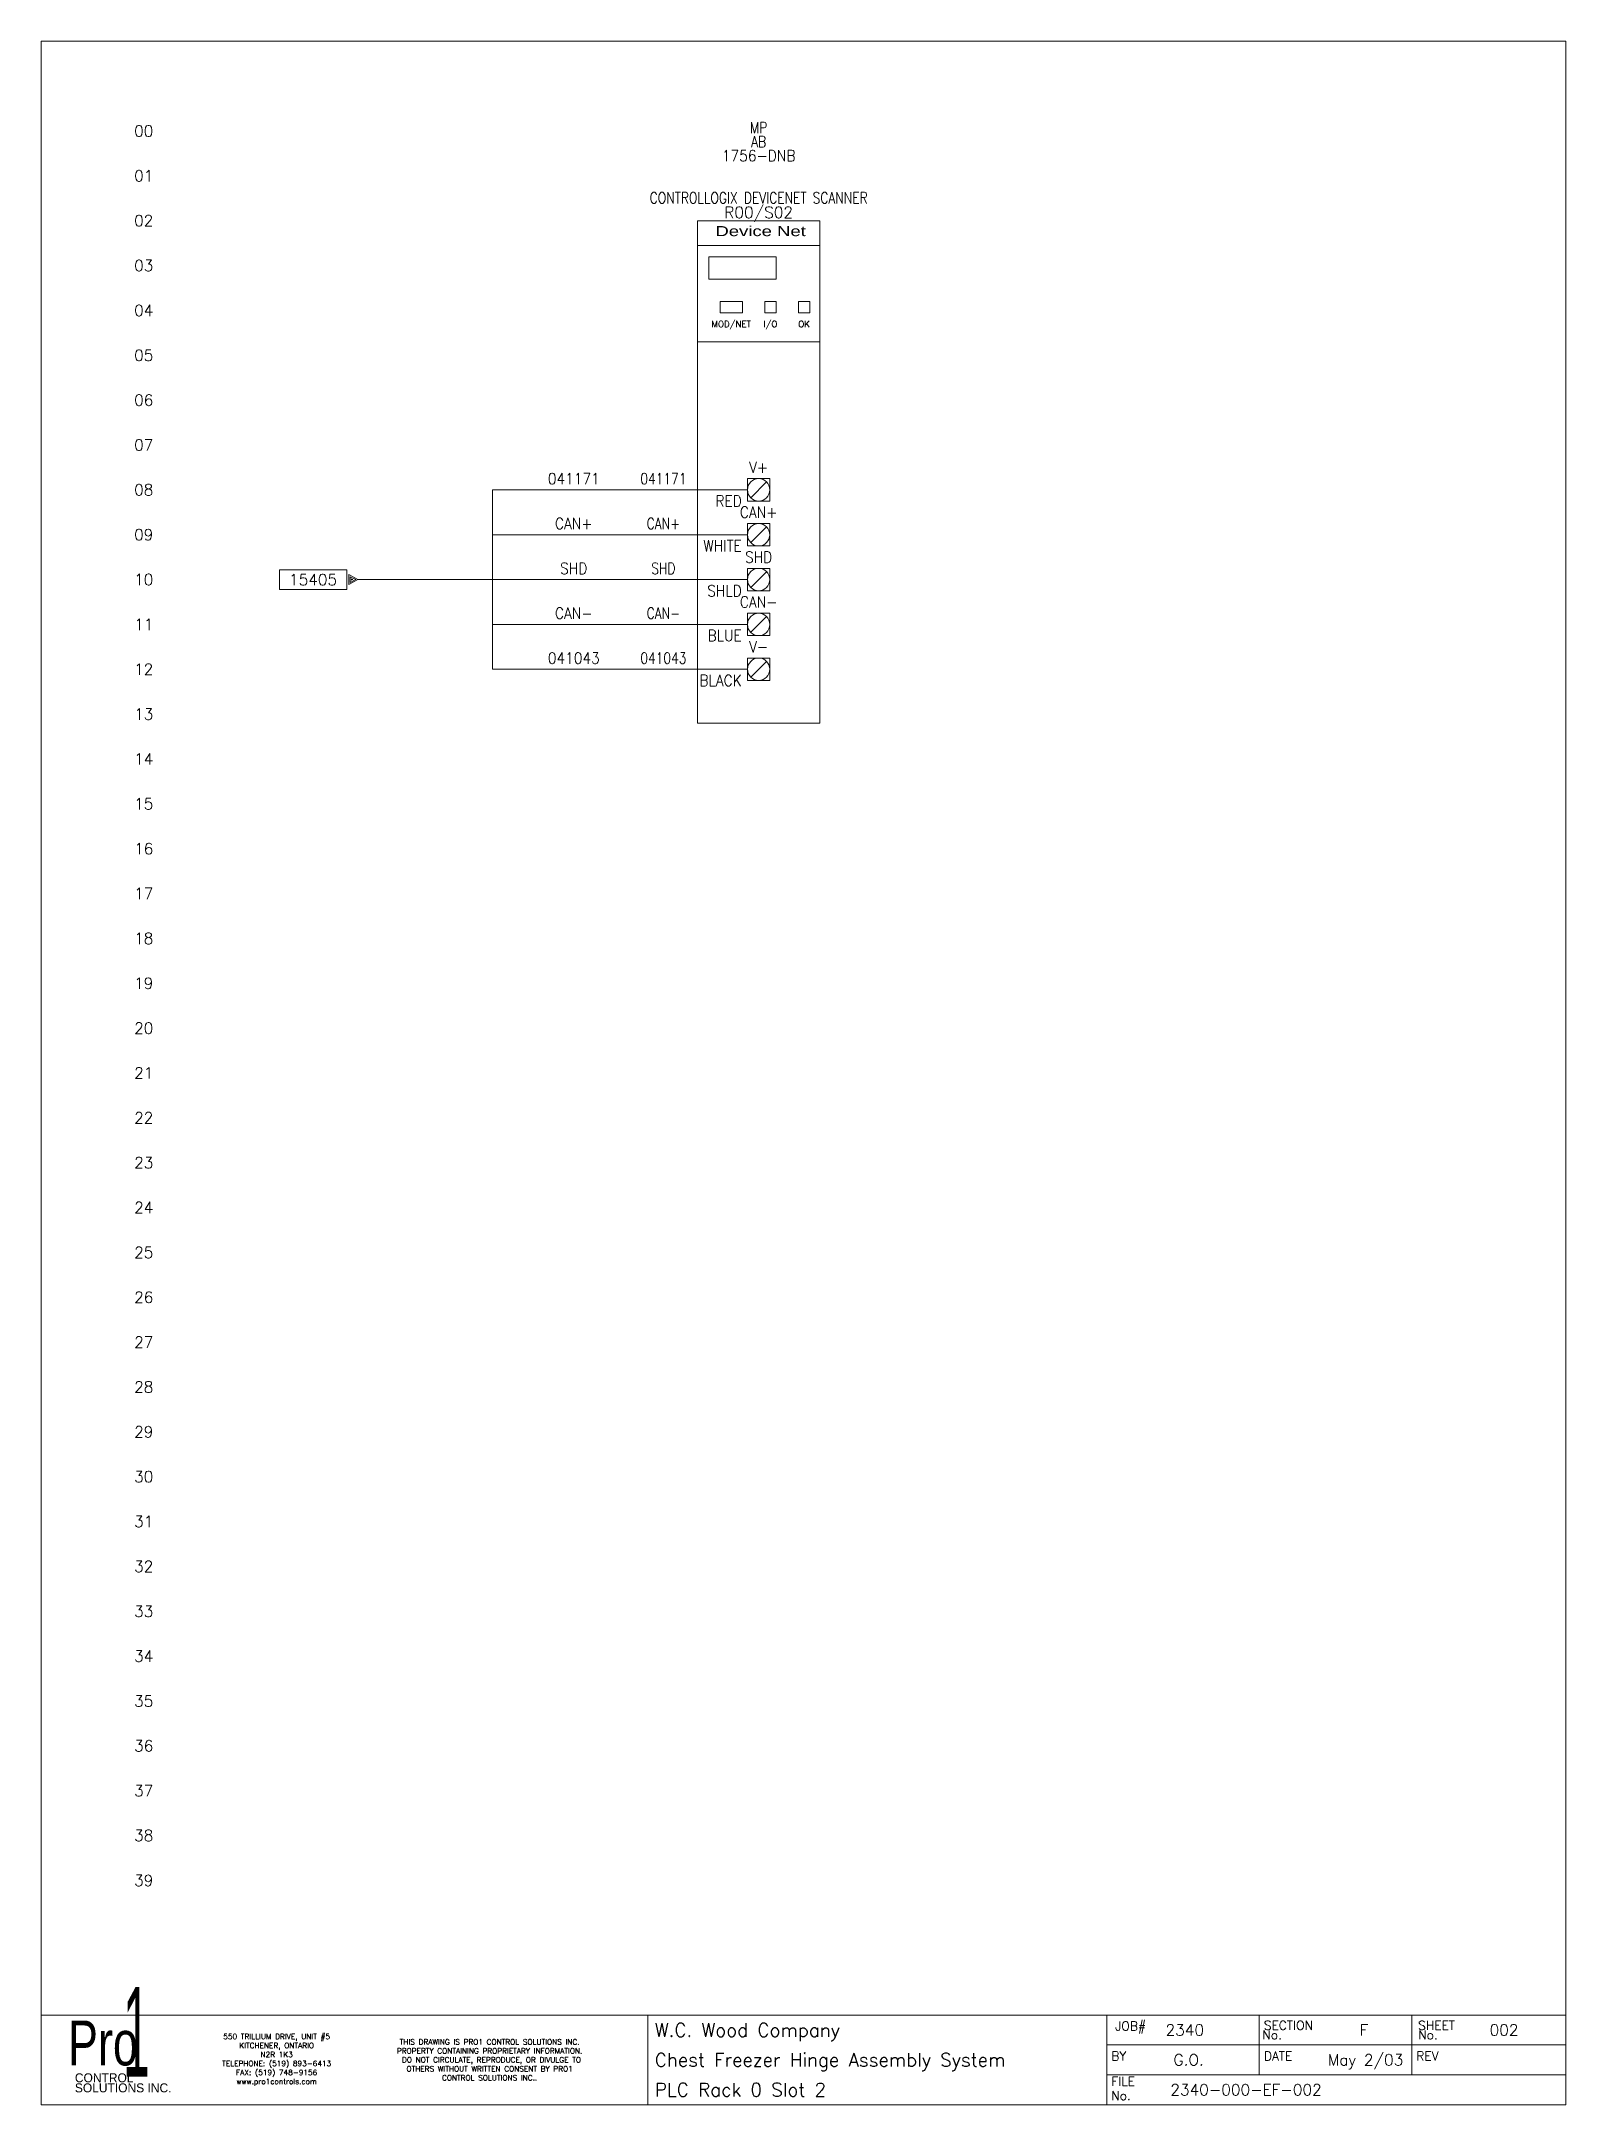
# Model space of a CAD drawing. Header units: inches. Extents: x 0 to 17, y 0 to 23.
import ezdxf
from ezdxf.enums import TextEntityAlignment as Align

# ---------------------------------------------------------------- set-up
doc = ezdxf.new("R2010")
doc.units = ezdxf.units.IN
doc.header["$MEASUREMENT"] = 0
doc.layers.get('0').update_dxf_attribs({"lineweight": 5})
for name, color, linetype, lineweight in [('_MULTI_WIRE', 9, 'Continuous', 5), ('BOARDER', 5, 'Continuous', 5), ('DESC', 1, 'Continuous', 5), ('LOC', 252, 'Continuous', 5), ('MISC', 2, 'Continuous', 5), ('SYMS', 7, 'Continuous', 5), ('TAGS', 2, 'Continuous', 5), ('TERMS', 2, 'Continuous', 5), ('Title_Block_Info', 2, 'Continuous', 5), ('WIRENO', 1, 'Continuous', 5), ('WIRENO_DEST', 1, 'Continuous', 5), ('WIRES', 7, 'Continuous', 5), ('XREF', 1, 'Continuous', 5)]:
    doc.layers.add(name, color=color, linetype=linetype, lineweight=lineweight)
doc.styles.add('SIVAN', font='sivan.TTF', dxfattribs={"height": 1})
doc.styles.add('STACCO', font='STAC222N.TTF', dxfattribs={"height": 1})
doc.styles.get("Standard").update_dxf_attribs({"font": 'romans.shx'})
doc.styles.add('STYLE1', font='txt')
doc.styles.add('WD', font='romans.shx')

# ---------------------------------------------------------------- blocks, each defined once
blk = doc.blocks.new('WD_MLRH')
at = {"color": 2, "style": 'WD'}
blk.add_attdef('RUNGFIRST', text='', height=0.125, dxfattribs=at).set_placement((-0.25, 0), align=Align.MIDDLE_RIGHT)
at = {"style": 'WD', "flags": 1}
for tag, p in [('RUNGHORV', (-0.25, -0.127)), ('RUNGDIST', (-0.25, -0.2)), ('RUNGCNT', (-0.25, -0.237)), ('RUNGINC', (-0.25, -0.163)), ('WIRE-START', (-0.25, -0.356)), ('WIRE-GSUF', (-0.25, -0.396)), ('PH3SPACE', (-0.25, -0.437)), ('WIREMODE', (-0.25, -0.281)), ('WIREFMT', (-0.25, -0.321))]:
    blk.add_attdef(tag, text='', height=0.025, dxfattribs=at).set_placement(p, align=Align.RIGHT)
blk = doc.blocks.new('PLCIO_AB_1756-DNB')
for p, q in [((0.681, -0.277), (-0.681, -0.277)), ((0.681, -1.351), (-0.681, -1.351))]:
    blk.add_line(p, q)
at = {"color": 9}
for p, q in [((-0.556, -0.402), (0.194, -0.402)), ((-0.556, -0.402), (-0.556, -0.652)), ((-0.556, -0.402), (-0.556, -0.652)), ((0.194, -0.402), (0.194, -0.652)), ((-0.556, -0.652), (0.194, -0.652)), ((-0.431, -0.902), (-0.431, -1.027)), ((-0.181, -0.902), (-0.431, -0.902)), ((-0.181, -0.902), (-0.181, -1.027)), ((0.069, -0.902), (0.194, -0.902)), ((0.069, -0.902), (0.069, -1.027)), ((0.194, -0.902), (0.194, -1.027)), ((0.444, -0.902), (0.444, -1.027)), ((0.444, -0.902), (0.569, -0.902)), ((0.569, -0.902), (0.569, -1.027)), ((-0.181, -1.027), (-0.431, -1.027)), ((0.069, -1.027), (0.194, -1.027)), ((0.444, -1.027), (0.569, -1.027))]:
    blk.add_line(p, q, dxfattribs=at)
for points in [[(0.681, 0), (0.681, 0), (-0.681, 0)], [(0.681, 0), (0.681, -5.599), (-0.681, -5.599), (-0.681, 0)]]:
    blk.add_3dface(points)
at = {"layer": 'SYMS'}
for p, q in [((-0.125, -2.875), (0.125, -2.875)), ((-0.125, -2.875), (0.125, -2.875)), ((-0.125, -3.125), (-0.125, -2.875)), ((-0.125, -3.125), (-0.125, -2.875)), ((0.088, -2.912), (-0.088, -3.088)), ((0.125, -2.875), (0.125, -3.125)), ((0.125, -2.875), (0.125, -3.125)), ((0.125, -3.125), (-0.125, -3.125)), ((0.125, -3.125), (-0.125, -3.125)), ((-0.125, -3.375), (0.125, -3.375)), ((-0.125, -3.375), (0.125, -3.375)), ((-0.125, -3.625), (-0.125, -3.375)), ((-0.125, -3.625), (-0.125, -3.375)), ((0.088, -3.412), (-0.088, -3.588)), ((0.125, -3.375), (0.125, -3.625)), ((0.125, -3.375), (0.125, -3.625)), ((0.125, -3.625), (-0.125, -3.625)), ((0.125, -3.625), (-0.125, -3.625)), ((-0.125, -3.875), (0.125, -3.875)), ((-0.125, -3.875), (0.125, -3.875)), ((-0.125, -4.125), (-0.125, -3.875)), ((-0.125, -4.125), (-0.125, -3.875)), ((0.125, -3.875), (0.125, -4.125)), ((0.125, -3.875), (0.125, -4.125)), ((0.125, -4.125), (-0.125, -4.125)), ((0.125, -4.125), (-0.125, -4.125)), ((0.088, -3.912), (-0.088, -4.088)), ((-0.125, -4.625), (-0.125, -4.375)), ((-0.125, -4.625), (-0.125, -4.375)), ((-0.125, -4.375), (0.125, -4.375)), ((-0.125, -4.375), (0.125, -4.375)), ((0.088, -4.412), (-0.088, -4.588)), ((0.125, -4.375), (0.125, -4.625)), ((0.125, -4.375), (0.125, -4.625)), ((0.125, -4.625), (-0.125, -4.625)), ((0.125, -4.625), (-0.125, -4.625)), ((-0.125, -4.875), (0.125, -4.875)), ((-0.125, -4.875), (0.125, -4.875)), ((-0.125, -5.125), (-0.125, -4.875)), ((-0.125, -5.125), (-0.125, -4.875)), ((0.088, -4.912), (-0.088, -5.088)), ((0.125, -4.875), (0.125, -5.125)), ((0.125, -4.875), (0.125, -5.125)), ((0.125, -5.125), (-0.125, -5.125)), ((0.125, -5.125), (-0.125, -5.125))]:
    blk.add_line(p, q, dxfattribs=at)
for centre in [(0, -3), (0, -3.5), (0, -4), (0, -4.5), (0, -5)]:
    blk.add_circle(centre, 0.125, dxfattribs=at)
at = {"color": 9, "linetype": 'Continuous', "style": 'STYLE1'}
blk.add_text('Device Net', height=0.1119, dxfattribs=at).set_placement((-0.482, -0.172), (0.526, -0.172), align=Align.ALIGNED)
at = {"color": 9}
for s, p in [('MOD/NET', (-0.306, -1.152)), ('I/O', (0.131, -1.152)), ('OK', (0.506, -1.152))]:
    blk.add_text(s, height=0.07, dxfattribs=at).set_placement(p, align=Align.MIDDLE_CENTER)
at = {"layer": 'SYMS', "style": 'WD'}
for tag, width, p in [('INST', 0.8, (0, 1.144)), ('MFG', 0.8, (0, 0.818)), ('LOC', 0.8, (0, 0.975)), ('CAT', 0.9, (0, 0.662)), ('DESC', 0.8, (0, 0.192)), ('TERM03', 0.9, (0, -2.812)), ('TERM04', 0.9, (0, -3.312)), ('TERM05', 0.9, (0, -3.812)), ('TERM06', 0.9, (0, -4.312)), ('TERM07', 0.9, (0, -4.812))]:
    blk.add_attdef(tag, text='', height=0.125, dxfattribs=dict(at, width=width)).set_placement(p, align=Align.CENTER)
at = {"layer": 'SYMS', "linetype": 'Continuous', "style": 'WD', "flags": 9}
blk.add_attdef('ASSYCODE', text='', height=0.01, dxfattribs=at).set_placement((0.23, 0.734), align=Align.CENTER)
at = {"layer": 'SYMS', "style": 'WD'}
for tag, p in [('LINE1', (0, 0.506)), ('LINE2', (0, 0.35)), ('TAG', (0, 0.03))]:
    blk.add_attdef(tag, text='', height=0.125, dxfattribs=at).set_placement(p, align=Align.CENTER)
at = {"layer": 'SYMS', "style": 'WD', "flags": 1}
for tag, p in [('X4TERM03', (-0.125, -3)), ('X1TERM03', (0.125, -3)), ('X4TERM04', (-0.125, -3.5)), ('X1TERM04', (0.125, -3.5)), ('X4TERM05', (-0.125, -4)), ('X1TERM05', (0.125, -4)), ('X4TERM06', (-0.125, -4.5)), ('X1TERM06', (0.125, -4.5)), ('X4TERM07', (-0.125, -5)), ('X1TERM07', (0.125, -5))]:
    blk.add_attdef(tag, p, '', height=0.01, dxfattribs=at)
at = {"layer": 'SYMS', "style": 'WD', "width": 0.9}
for tag, p in [('TERMDESC03', (-0.188, -3.062)), ('TERMDESC04', (-0.188, -3.562)), ('TERMDESC05', (-0.188, -4.062)), ('TERMDESC06', (-0.188, -4.562)), ('TERMDESC07', (-0.188, -5.062))]:
    blk.add_attdef(tag, text='', height=0.125, dxfattribs=at).set_placement(p, align=Align.TOP_RIGHT)
blk = doc.blocks.new('HA1D3_INLINE')
blk.add_line((-0.0625, 0), (0, 0))
at = {"style": 'WD', "width": 0.9}
blk.add_attdef('WIRENO', text='', height=0.125, dxfattribs=at).set_placement((-0.0625, 0.0625), align=Align.CENTER)
at = {"style": 'WD', "flags": 1}
for tag, p in [('X4TERM02', (-0.0625, 0)), ('X1TERM01', (0, 0)), ('SIGCODE', (-0.0625, -0.0625))]:
    blk.add_attdef(tag, p, '', height=0.01, dxfattribs=at)
at = {"style": 'WD', "oblique": 15, "width": 0.9}
blk.add_attdef('DESC1', text='', height=0.125, dxfattribs=at).set_placement((-0.0625, -0.125), align=Align.MIDDLE_CENTER)
at = {"style": 'WD', "width": 0.9, "flags": 1}
blk.add_attdef('XREF', text='', height=0.125, dxfattribs=at).set_placement((-0.0625, -0.25), align=Align.TOP_CENTER)
blk = doc.blocks.new('WD_WNH')
at = {"linetype": 'Continuous', "style": 'WD', "width": 0.8}
blk.add_attdef('WIRENO', text='', height=0.125, dxfattribs=at).set_placement((0, 0.0625), align=Align.CENTER)
blk = doc.blocks.new('HA2D3')
for p, q in [((-0.125, 0.109), (-0.875, 0.109)), ((-0.875, 0.109), (-0.875, -0.109)), ((-0.125, 0.109), (-0.125, -0.109)), ((-0.102, 0.055), (-0.102, -0.055)), ((0, 0), (-0.102, 0.055)), ((-0.102, -0.055), (0, 0)), ((-0.086, 0.031), (-0.023, 0)), ((-0.086, -0.031), (-0.086, 0.031)), ((-0.023, 0), (-0.086, -0.031)), ((-0.07, 0.008), (-0.055, 0)), ((-0.07, -0.008), (-0.07, 0.008)), ((-0.055, 0), (-0.07, -0.008)), ((-0.875, -0.109), (-0.125, -0.109))]:
    blk.add_line(p, q)
at = {"style": 'WD', "width": 0.8, "flags": 8}
for tag, p in [('DESC1', (-0.5, 0.487)), ('WIRENO', (-0.5, 0.3))]:
    blk.add_attdef(tag, text='', height=0.125, dxfattribs=at).set_placement(p, align=Align.TOP_CENTER)
at = {"style": 'WD'}
blk.add_attdef('XREF', text='', height=0.125, dxfattribs=at).set_placement((-0.5, -0.062), align=Align.CENTER)
at = {"style": 'WD', "flags": 1}
for tag, p in [('SIGCODE', (-0.099, 0.066)), ('X1TERM01', (0, 0))]:
    blk.add_attdef(tag, p, '', height=0.01, dxfattribs=at)
blk = doc.blocks.new('TB_P')
at = {"color": 5}
blk.add_line((6.764, 0), (6.764, 1), dxfattribs=at)
at = {"color": 5, "linetype": 'Continuous'}
blk.add_line((15.283, 1), (15.283, 0.667), dxfattribs=at)
blk.add_lwpolyline([(0, 0), (17, 0), (17, 23), (0, 23)], close=True, dxfattribs=at)
at = {"layer": 'BOARDER', "linetype": 'Continuous'}
for p, q in [((0, 1), (17, 1)), ((0, 1), (0, 0)), ((11.882, 1), (11.882, 0.667)), ((11.882, 1), (11.882, 0)), ((11.882, 1), (11.882, 0)), ((11.882, 1), (11.882, 0)), ((13.583, 1), (13.583, 0.667)), ((11.882, 0.667), (17, 0.667)), ((13.583, 0.667), (13.583, 0.333)), ((15.283, 0.667), (15.283, 0.333)), ((11.882, 0.333), (17, 0.333))]:
    blk.add_line(p, q, dxfattribs=at)
at = {"color": 5, "char_height": 0.06, "attachment_point": 5, "style": 'WD'}
for s, insert, width in [('550 TRILLIUM DRIVE, UNIT #5\\PKITCHENER, ONTARIO\\PN2R 1K3\\PTELEPHONE: (519) 893-6413\\PFAX: (519) 748-9156\\Pwww.pro1controls.com', (2.625, 0.5), 1.804), ('THIS DRAWING IS PRO1 CONTROL SOLUTIONS INC. PROPERTY CONTAINING PROPRIETARY INFORMATION.  DO NOT CIRCULATE, REPRODUCE, OR DIVULGE TO OTHERS WITHOUT WRITTEN CONSENT BY PRO1 CONTROL SOLUTIONS INC..', (5, 0.5), 2.264)]:
    blk.add_mtext(s, dxfattribs=dict(at, insert=insert, width=width))
at = {"color": 2, "linetype": 'Continuous', "style": 'WD', "flags": 1}
for tag, p in [('REV1_NO', (1.734, 3.29)), ('REV1_BY', (7.303, 3.29)), ('REV1_DATE', (9.562, 3.29)), ('REV2_NO', (1.734, 3.04)), ('REV2_BY', (7.303, 3.04)), ('REV2_DATE', (9.562, 3.04)), ('REV3_NO', (1.734, 2.79)), ('REV3_BY', (7.303, 2.79)), ('REV3_DATE', (9.562, 2.79)), ('REV4_NO', (1.734, 2.54)), ('REV4_BY', (7.303, 2.54)), ('REV4_DATE', (9.562, 2.54)), ('REV5_NO', (1.734, 2.29)), ('REV5_BY', (7.303, 2.29)), ('REV5_DATE', (9.562, 2.29)), ('REV6_NO', (1.734, 2.04)), ('REV6_BY', (7.303, 2.04)), ('REV6_DATE', (9.562, 2.04)), ('REV7_NO', (1.734, 1.79)), ('REV7_BY', (7.303, 1.79)), ('REV7_DATE', (9.562, 1.79)), ('REV8_NO', (1.734, 1.54)), ('REV8_BY', (7.303, 1.54)), ('REV8_DATE', (9.562, 1.54)), ('REV9_NO', (1.734, 1.29)), ('REV9_BY', (7.303, 1.29)), ('REV9_DATE', (9.562, 1.29))]:
    blk.add_attdef(tag, text='', height=0.15, dxfattribs=at).set_placement(p, align=Align.MIDDLE_CENTER)
for tag, p in [('REV1_CHANGE', (2.292, 3.29)), ('REV2_CHANGE', (2.292, 3.04)), ('REV3_CHANGE', (2.292, 2.79)), ('REV4_CHANGE', (2.292, 2.54)), ('REV5_CHANGE', (2.292, 2.29)), ('REV6_CHANGE', (2.292, 2.04)), ('REV7_CHANGE', (2.292, 1.79)), ('REV8_CHANGE', (2.292, 1.54)), ('REV9_CHANGE', (2.292, 1.29))]:
    blk.add_attdef(tag, text='', height=0.15, dxfattribs=at).set_placement(p, align=Align.MIDDLE_LEFT)
at = {"layer": 'BOARDER', "lineweight": 0}
for s, height, style, width, p in [('1', 1, 'SIVAN', 0.4, (1.062, 0.812)), ('Pro', 0.5, 'STACCO', 0.75, (0.688, 0.688))]:
    blk.add_text(s, height=height, dxfattribs=dict(at, style=style, width=width)).set_placement(p, align=Align.MIDDLE_CENTER)
at = {"layer": 'BOARDER', "linetype": 'Continuous', "style": 'WD'}
for s, p in [('JOB#', (11.976, 0.827)), ('SECTION', (13.633, 0.835)), ('SHEET', (15.354, 0.834)), ('No.', (13.617, 0.729)), ('No.', (15.354, 0.729)), ('BY', (11.933, 0.493)), ('DATE', (13.634, 0.493)), ('REV', (15.334, 0.493)), ('FILE', (11.932, 0.21)), ('No.', (11.932, 0.052))]:
    blk.add_text(s, height=0.1, dxfattribs=at).set_placement(p)
at = {"layer": 'BOARDER', "lineweight": 0, "style": 'STACCO'}
for s, p in [('SOLUTIONS INC.', (0.375, 0.188)), ('CONTROL', (0.375, 0.3))]:
    blk.add_text(s, height=0.1, dxfattribs=at).set_placement(p, align=Align.MIDDLE_LEFT)
at = {"layer": 'Title_Block_Info', "ltscale": 0.1}
for tag, p in [('CUSTOMER', (6.842, 0.833)), ('JOB DESCRIPTION LINE', (6.842, 0.5)), ('DRAWING DESCRIPTION', (6.842, 0.167))]:
    blk.add_attdef(tag, text='', height=0.15, dxfattribs=at).set_placement(p, align=Align.MIDDLE_LEFT)
at = {"layer": 'Title_Block_Info', "ltscale": 0.1, "style": 'WD'}
for tag, p in [('JOB #', (12.752, 0.833)), ('SEC. NO.', (14.75, 0.833)), ('SHT. NO.', (16.312, 0.833)), ('NAME', (12.795, 0.5)), ('REV', (16.194, 0.5))]:
    blk.add_attdef(tag, text='', height=0.125, dxfattribs=at).set_placement(p, align=Align.MIDDLE_CENTER)
blk.add_attdef('DATE', text='', height=0.125, dxfattribs=at).set_placement((15.188, 0.5), align=Align.MIDDLE_RIGHT)
blk.add_attdef('FILE NUMBER', text='', height=0.125, dxfattribs=at).set_placement((12.591, 0.167), align=Align.MIDDLE_LEFT)

msp = doc.modelspace()

# ---------------------------------------------------------------- linework, layer by layer
at = {"layer": '_MULTI_WIRE'}
for p, q in [((5.031, 18), (5.031, 16)), ((5.938, 18), (5.031, 18)), ((5.938, 17.5), (5.031, 17.5)), ((3.531, 17), (5.031, 17)), ((5.938, 17), (5.031, 17)), ((5.938, 16.5), (5.031, 16.5)), ((5.938, 16), (5.031, 16))]:
    msp.add_line(p, q, dxfattribs=at)
at = {"layer": 'WIRES'}
for p, q in [((7.875, 18), (6, 18)), ((7.875, 17.5), (6, 17.5)), ((7.875, 17), (6, 17)), ((7.875, 16.5), (6, 16.5)), ((7.875, 16), (6, 16))]:
    msp.add_line(p, q, dxfattribs=at)

# ---------------------------------------------------------------- block references
ref = msp.add_blockref('TB_P', (0, 0))
ref.add_attrib('CUSTOMER', 'W.C. Wood Company', dxfattribs={"layer": 'MISC', "ltscale": 0.1, "height": 0.15}).set_placement((6.842, 0.833), align=Align.MIDDLE_LEFT)
ref.add_attrib('JOB DESCRIPTION LINE', 'Chest Freezer Hinge Assembly System', dxfattribs={"layer": 'MISC', "ltscale": 0.1, "height": 0.15}).set_placement((6.842, 0.5), align=Align.MIDDLE_LEFT)
ref.add_attrib('DRAWING DESCRIPTION', 'PLC Rack 0 Slot 2', dxfattribs={"layer": 'MISC', "ltscale": 0.1, "height": 0.15}).set_placement((6.842, 0.167), align=Align.MIDDLE_LEFT)
ref.add_attrib('JOB #', '2340', dxfattribs={"layer": 'MISC', "ltscale": 0.1, "height": 0.125, "style": 'WD'}).set_placement((12.752, 0.833), align=Align.MIDDLE_CENTER)
ref.add_attrib('SEC. NO.', 'F', dxfattribs={"layer": 'MISC', "ltscale": 0.1, "height": 0.125, "style": 'WD'}).set_placement((14.75, 0.833), align=Align.MIDDLE_CENTER)
ref.add_attrib('SHT. NO.', '002', dxfattribs={"layer": 'MISC', "ltscale": 0.1, "height": 0.125, "style": 'WD'}).set_placement((16.312, 0.833), align=Align.MIDDLE_CENTER)
ref.add_attrib('FILE NUMBER', '2340-000-EF-002', dxfattribs={"layer": 'MISC', "ltscale": 0.1, "height": 0.125, "style": 'WD'}).set_placement((12.591, 0.167), align=Align.MIDDLE_LEFT)
ref.add_attrib('NAME', 'G.O.', dxfattribs={"layer": 'MISC', "ltscale": 0.1, "height": 0.125, "style": 'WD'}).set_placement((12.795, 0.5), align=Align.MIDDLE_CENTER)
ref.add_attrib('DATE', 'May 2/03', dxfattribs={"layer": 'MISC', "ltscale": 0.1, "height": 0.125, "style": 'WD'}).set_placement((15.188, 0.5), align=Align.MIDDLE_RIGHT)
msp.add_blockref('WD_MLRH', (1.5, 22)).add_auto_attribs({'RUNGFIRST': '00'})
at = {"layer": 'SYMS'}
ref = msp.add_blockref('PLCIO_AB_1756-DNB', (8, 21), dxfattribs=at)
ref.add_attrib('DESC', 'CONTROLLOGIX DEVICENET SCANNER', dxfattribs={"layer": 'DESC', "height": 0.125, "style": 'WD', "width": 0.8}).set_placement((8, 21.192), align=Align.CENTER)
ref.add_attrib('TAG', 'R00/S02', dxfattribs={"layer": 'TAGS', "height": 0.125, "style": 'WD'}).set_placement((8, 21.03), align=Align.CENTER)
ref.add_attrib('LOC', 'MP', dxfattribs={"layer": 'LOC', "height": 0.125, "style": 'WD', "width": 0.8}).set_placement((8, 21.975), align=Align.CENTER)
ref.add_attrib('CAT', '1756-DNB', dxfattribs={"layer": 'MISC', "height": 0.125, "style": 'WD', "width": 0.9}).set_placement((8, 21.662), align=Align.CENTER)
ref.add_attrib('MFG', 'AB', dxfattribs={"layer": 'MISC', "height": 0.125, "style": 'WD', "width": 0.8}).set_placement((8, 21.818), align=Align.CENTER)
ref.add_attrib('TERMDESC07', 'BLACK', dxfattribs={"layer": 'TERMS', "height": 0.125, "style": 'WD', "width": 0.9}).set_placement((7.812, 15.938), align=Align.TOP_RIGHT)
ref.add_attrib('TERM07', 'V-', dxfattribs={"layer": 'TERMS', "height": 0.125, "style": 'WD', "width": 0.9}).set_placement((8, 16.188), align=Align.CENTER)
ref.add_attrib('TERMDESC06', 'BLUE', dxfattribs={"layer": 'TERMS', "height": 0.125, "style": 'WD', "width": 0.9}).set_placement((7.812, 16.438), align=Align.TOP_RIGHT)
ref.add_attrib('TERM06', 'CAN-', dxfattribs={"layer": 'TERMS', "height": 0.125, "style": 'WD', "width": 0.9}).set_placement((8, 16.688), align=Align.CENTER)
ref.add_attrib('TERMDESC05', 'SHLD', dxfattribs={"layer": 'TERMS', "height": 0.125, "style": 'WD', "width": 0.9}).set_placement((7.812, 16.937), align=Align.TOP_RIGHT)
ref.add_attrib('TERM05', 'SHD', dxfattribs={"layer": 'TERMS', "height": 0.125, "style": 'WD', "width": 0.9}).set_placement((8, 17.188), align=Align.CENTER)
ref.add_attrib('TERMDESC04', 'WHITE', dxfattribs={"layer": 'TERMS', "height": 0.125, "style": 'WD', "width": 0.9}).set_placement((7.812, 17.438), align=Align.TOP_RIGHT)
ref.add_attrib('TERM04', 'CAN+', dxfattribs={"layer": 'TERMS', "height": 0.125, "style": 'WD', "width": 0.9}).set_placement((8, 17.688), align=Align.CENTER)
ref.add_attrib('TERMDESC03', 'RED', dxfattribs={"layer": 'TERMS', "height": 0.125, "style": 'WD', "width": 0.9}).set_placement((7.812, 17.938), align=Align.TOP_RIGHT)
ref.add_attrib('TERM03', 'V+', dxfattribs={"layer": 'TERMS', "height": 0.125, "style": 'WD', "width": 0.9}).set_placement((8, 18.188), align=Align.CENTER)
ref = msp.add_blockref('HA1D3_INLINE', (6, 18), dxfattribs=at)
ref.add_attrib('WIRENO', '041171', dxfattribs={"layer": 'WIRENO_DEST', "height": 0.125, "style": 'WD', "width": 0.9}).set_placement((5.938, 18.062), align=Align.CENTER)
ref = msp.add_blockref('HA1D3_INLINE', (6, 17.5), dxfattribs=at)
ref.add_attrib('WIRENO', 'CAN+', dxfattribs={"layer": 'WIRENO_DEST', "height": 0.125, "style": 'WD', "width": 0.9}).set_placement((5.938, 17.562), align=Align.CENTER)
ref = msp.add_blockref('HA2D3', (3.531, 17), dxfattribs=at)
ref.add_attrib('XREF', '15405', dxfattribs={"layer": 'XREF', "height": 0.125, "style": 'WD'}).set_placement((3.031, 16.937), align=Align.CENTER)
ref = msp.add_blockref('HA1D3_INLINE', (6, 17), dxfattribs=at)
ref.add_attrib('WIRENO', 'SHD', dxfattribs={"layer": 'WIRENO_DEST', "height": 0.125, "style": 'WD', "width": 0.9}).set_placement((5.938, 17.062), align=Align.CENTER)
ref = msp.add_blockref('HA1D3_INLINE', (6, 16.5), dxfattribs=at)
ref.add_attrib('WIRENO', 'CAN-', dxfattribs={"layer": 'WIRENO_DEST', "height": 0.125, "style": 'WD', "width": 0.9}).set_placement((5.938, 16.562), align=Align.CENTER)
ref = msp.add_blockref('HA1D3_INLINE', (6, 16), dxfattribs=at)
ref.add_attrib('WIRENO', '041043', dxfattribs={"layer": 'WIRENO_DEST', "height": 0.125, "style": 'WD', "width": 0.9}).set_placement((5.938, 16.062), align=Align.CENTER)
at = {"layer": 'WIRENO'}
ref = msp.add_blockref('WD_WNH', (6.938, 18), dxfattribs=at)
ref.add_attrib('WIRENO', '041171', dxfattribs={"linetype": 'Continuous', "height": 0.125, "style": 'WD', "width": 0.8}).set_placement((6.938, 18.062), align=Align.CENTER)
ref = msp.add_blockref('WD_WNH', (6.938, 17.5), dxfattribs=at)
ref.add_attrib('WIRENO', 'CAN+', dxfattribs={"linetype": 'Continuous', "height": 0.125, "style": 'WD', "width": 0.8}).set_placement((6.938, 17.562), align=Align.CENTER)
ref = msp.add_blockref('WD_WNH', (6.938, 17), dxfattribs=at)
ref.add_attrib('WIRENO', 'SHD', dxfattribs={"linetype": 'Continuous', "height": 0.125, "style": 'WD', "width": 0.8}).set_placement((6.938, 17.062), align=Align.CENTER)
ref = msp.add_blockref('WD_WNH', (6.938, 16.5), dxfattribs=at)
ref.add_attrib('WIRENO', 'CAN-', dxfattribs={"linetype": 'Continuous', "height": 0.125, "style": 'WD', "width": 0.8}).set_placement((6.938, 16.562), align=Align.CENTER)
ref = msp.add_blockref('WD_WNH', (6.938, 16), dxfattribs=at)
ref.add_attrib('WIRENO', '041043', dxfattribs={"linetype": 'Continuous', "height": 0.125, "style": 'WD', "width": 0.8}).set_placement((6.938, 16.062), align=Align.CENTER)

# ---------------------------------------------------------------- texts
at = {"color": 2, "style": 'WD'}
for s, p in [('01', (1.25, 21.5)), ('02', (1.25, 21)), ('03', (1.25, 20.5)), ('04', (1.25, 20)), ('05', (1.25, 19.5)), ('06', (1.25, 19)), ('07', (1.25, 18.5)), ('08', (1.25, 18)), ('09', (1.25, 17.5)), ('10', (1.25, 17)), ('11', (1.25, 16.5)), ('12', (1.25, 16)), ('13', (1.25, 15.5)), ('14', (1.25, 15)), ('15', (1.25, 14.5)), ('16', (1.25, 14)), ('17', (1.25, 13.5)), ('18', (1.25, 13)), ('19', (1.25, 12.5)), ('20', (1.25, 12)), ('21', (1.25, 11.5)), ('22', (1.25, 11)), ('23', (1.25, 10.5)), ('24', (1.25, 10)), ('25', (1.25, 9.5)), ('26', (1.25, 9)), ('27', (1.25, 8.5)), ('28', (1.25, 8)), ('29', (1.25, 7.5)), ('30', (1.25, 7)), ('31', (1.25, 6.5)), ('32', (1.25, 6)), ('33', (1.25, 5.5)), ('34', (1.25, 5)), ('35', (1.25, 4.5)), ('36', (1.25, 4)), ('37', (1.25, 3.5)), ('38', (1.25, 3)), ('39', (1.25, 2.5))]:
    msp.add_text(s, height=0.125, dxfattribs=at).set_placement(p, align=Align.MIDDLE_RIGHT)

doc.saveas('drawing.dxf')
